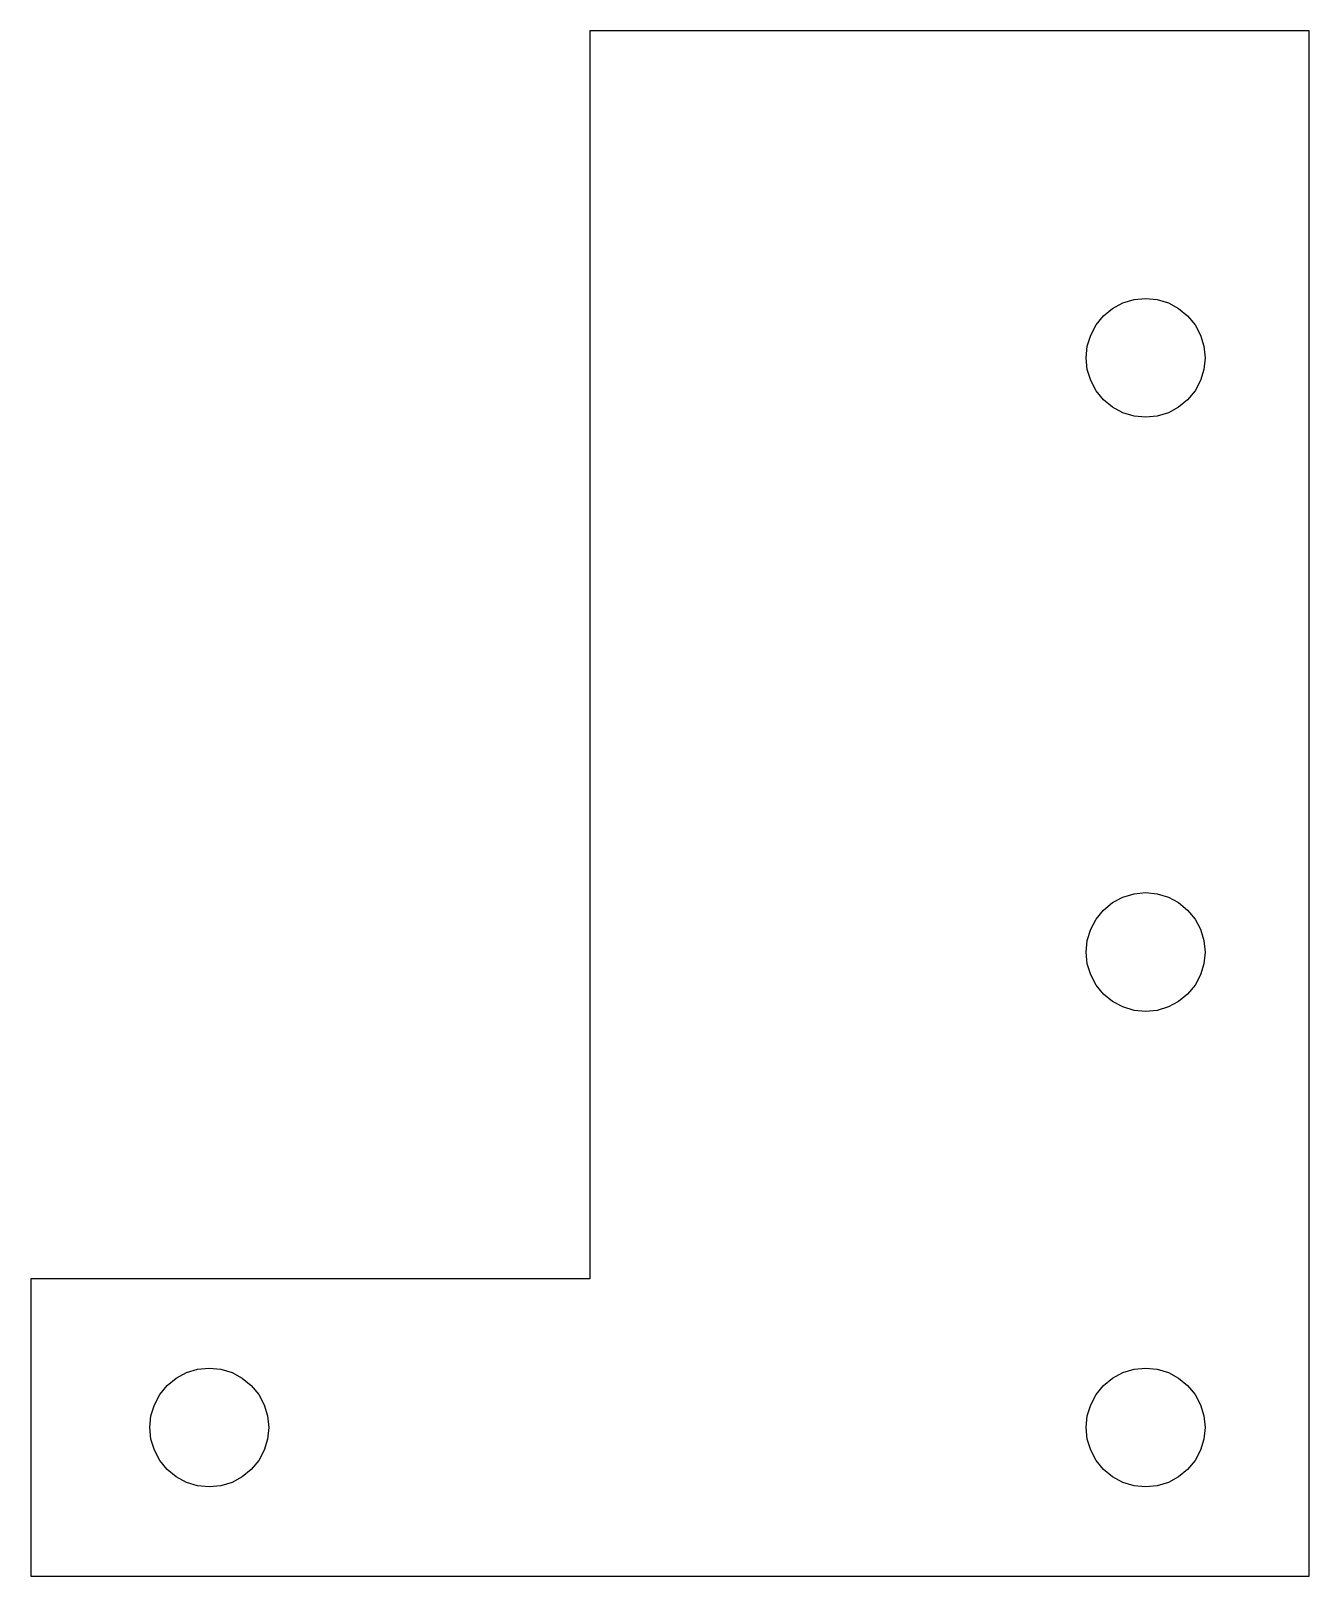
# Model space of a CAD drawing. Header units: metres. Extents: x -10 to 33, y -10 to 42.
import ezdxf

# ---------------------------------------------------------------- set-up
doc = ezdxf.new("R2010")
doc.units = ezdxf.units.M

msp = doc.modelspace()

# ---------------------------------------------------------------- linework, layer by layer
for p, q in [((33, 42), (8.79999, 42)), ((8.79999, 42), (8.79999, 0)), ((33, -10), (33, 42)), ((26.3889, 32.6629), (26.7346, 32.8477)), ((26.7346, 32.8477), (27.1098, 32.9616)), ((27.1098, 32.9616), (27.5, 33)), ((27.5, 33), (27.8902, 32.9616)), ((27.8902, 32.9616), (28.2654, 32.8477)), ((28.2654, 32.8477), (28.6111, 32.6629)), ((25.8371, 32.1111), (26.0858, 32.4142)), ((26.0858, 32.4142), (26.3889, 32.6629)), ((28.6111, 32.6629), (28.9142, 32.4142)), ((28.9142, 32.4142), (29.1629, 32.1111)), ((25.5384, 31.3902), (25.6522, 31.7654)), ((25.6522, 31.7654), (25.8371, 32.1111)), ((29.1629, 32.1111), (29.3477, 31.7654)), ((29.3477, 31.7654), (29.4616, 31.3902)), ((25.5, 31), (25.5384, 31.3902)), ((29.4616, 31.3902), (29.5, 31)), ((25.5384, 30.6098), (25.5, 31)), ((29.5, 31), (29.4616, 30.6098)), ((25.6522, 30.2346), (25.5384, 30.6098)), ((25.8371, 29.8889), (25.6522, 30.2346)), ((29.3477, 30.2346), (29.1629, 29.8889)), ((29.4616, 30.6098), (29.3477, 30.2346)), ((26.0858, 29.5858), (25.8371, 29.8889)), ((29.1629, 29.8889), (28.9142, 29.5858)), ((26.3889, 29.3371), (26.0858, 29.5858)), ((26.7346, 29.1522), (26.3889, 29.3371)), ((27.1098, 29.0384), (26.7346, 29.1522)), ((28.2654, 29.1522), (27.8902, 29.0384)), ((28.6111, 29.3371), (28.2654, 29.1522)), ((28.9142, 29.5858), (28.6111, 29.3371)), ((27.5, 29), (27.1098, 29.0384)), ((27.8902, 29.0384), (27.5, 29)), ((27.1098, 12.9616), (27.5, 13)), ((27.5, 13), (27.8902, 12.9616)), ((26.0858, 12.4142), (26.3889, 12.6629)), ((26.3889, 12.6629), (26.7346, 12.8477)), ((26.7346, 12.8477), (27.1098, 12.9616)), ((27.8902, 12.9616), (28.2654, 12.8477)), ((28.2654, 12.8477), (28.6111, 12.6629)), ((28.6111, 12.6629), (28.9142, 12.4142)), ((25.6522, 11.7654), (25.8371, 12.1111)), ((25.8371, 12.1111), (26.0858, 12.4142)), ((28.9142, 12.4142), (29.1629, 12.1111)), ((29.1629, 12.1111), (29.3477, 11.7654)), ((25.5384, 11.3902), (25.6522, 11.7654)), ((29.3477, 11.7654), (29.4616, 11.3902)), ((25.5, 11), (25.5384, 11.3902)), ((25.5384, 10.6098), (25.5, 11)), ((29.4616, 11.3902), (29.5, 11)), ((29.5, 11), (29.4616, 10.6098)), ((25.6522, 10.2346), (25.5384, 10.6098)), ((29.4616, 10.6098), (29.3477, 10.2346)), ((25.8371, 9.88885), (25.6522, 10.2346)), ((26.0858, 9.58578), (25.8371, 9.88885)), ((29.1629, 9.88885), (28.9142, 9.58578)), ((29.3477, 10.2346), (29.1629, 9.88885)), ((26.3889, 9.33705), (26.0858, 9.58578)), ((28.9142, 9.58578), (28.6111, 9.33705)), ((26.7346, 9.15224), (26.3889, 9.33705)), ((27.1098, 9.03842), (26.7346, 9.15224)), ((27.5, 9), (27.1098, 9.03842)), ((27.8902, 9.03842), (27.5, 9)), ((28.2654, 9.15224), (27.8902, 9.03842)), ((28.6111, 9.33705), (28.2654, 9.15224)), ((8.79999, 0), (-10, 0)), ((-10, 0), (-10, -10)), ((-4.76537, -3.15224), (-4.39017, -3.03842)), ((-4.39017, -3.03842), (-4, -3)), ((-4, -3), (-3.60982, -3.03842)), ((-3.60982, -3.03842), (-3.23462, -3.15224)), ((26.7346, -3.15224), (27.1098, -3.03842)), ((27.1098, -3.03842), (27.5, -3)), ((27.5, -3), (27.8902, -3.03842)), ((27.8902, -3.03842), (28.2654, -3.15224)), ((-5.66293, -3.88885), (-5.4142, -3.58578)), ((-5.4142, -3.58578), (-5.11113, -3.33705)), ((-5.11113, -3.33705), (-4.76537, -3.15224)), ((-3.23462, -3.15224), (-2.88885, -3.33705)), ((-2.88885, -3.33705), (-2.58578, -3.58578)), ((-2.58578, -3.58578), (-2.33705, -3.88885)), ((25.8371, -3.88885), (26.0858, -3.58578)), ((26.0858, -3.58578), (26.3889, -3.33705)), ((26.3889, -3.33705), (26.7346, -3.15224)), ((28.2654, -3.15224), (28.6111, -3.33705)), ((28.6111, -3.33705), (28.9142, -3.58578)), ((28.9142, -3.58578), (29.1629, -3.88885)), ((-5.84775, -4.23462), (-5.66293, -3.88885)), ((-2.33705, -3.88885), (-2.15224, -4.23462)), ((25.6522, -4.23462), (25.8371, -3.88885)), ((29.1629, -3.88885), (29.3477, -4.23462)), ((-6, -5), (-5.96156, -4.60982)), ((-5.96156, -4.60982), (-5.84775, -4.23462)), ((-2.15224, -4.23462), (-2.03842, -4.60982)), ((-2.03842, -4.60982), (-2, -5)), ((25.5, -5), (25.5384, -4.60982)), ((25.5384, -4.60982), (25.6522, -4.23462)), ((29.3477, -4.23462), (29.4616, -4.60982)), ((29.4616, -4.60982), (29.5, -5)), ((-5.96156, -5.39017), (-6, -5)), ((-2, -5), (-2.03842, -5.39017)), ((25.5384, -5.39017), (25.5, -5)), ((29.5, -5), (29.4616, -5.39017)), ((-5.84775, -5.76537), (-5.96156, -5.39017)), ((-2.03842, -5.39017), (-2.15224, -5.76537)), ((25.6522, -5.76537), (25.5384, -5.39017)), ((29.4616, -5.39017), (29.3477, -5.76537)), ((-5.66293, -6.11113), (-5.84775, -5.76537)), ((-5.4142, -6.4142), (-5.66293, -6.11113)), ((-2.33705, -6.11113), (-2.58578, -6.4142)), ((-2.15224, -5.76537), (-2.33705, -6.11113)), ((25.8371, -6.11113), (25.6522, -5.76537)), ((26.0858, -6.4142), (25.8371, -6.11113)), ((29.1629, -6.11113), (28.9142, -6.4142)), ((29.3477, -5.76537), (29.1629, -6.11113)), ((-5.11113, -6.66293), (-5.4142, -6.4142)), ((-4.76537, -6.84775), (-5.11113, -6.66293)), ((-2.88885, -6.66293), (-3.23462, -6.84775)), ((-2.58578, -6.4142), (-2.88885, -6.66293)), ((26.3889, -6.66293), (26.0858, -6.4142)), ((26.7346, -6.84775), (26.3889, -6.66293)), ((28.6111, -6.66293), (28.2654, -6.84775)), ((28.9142, -6.4142), (28.6111, -6.66293)), ((-4.39017, -6.96156), (-4.76537, -6.84775)), ((-4, -7), (-4.39017, -6.96156)), ((-3.60982, -6.96156), (-4, -7)), ((-3.23462, -6.84775), (-3.60982, -6.96156)), ((27.1098, -6.96156), (26.7346, -6.84775)), ((27.5, -7), (27.1098, -6.96156)), ((27.8902, -6.96156), (27.5, -7)), ((28.2654, -6.84775), (27.8902, -6.96156)), ((-10, -10), (33, -10))]:
    msp.add_line(p, q)

doc.saveas('drawing.dxf')
